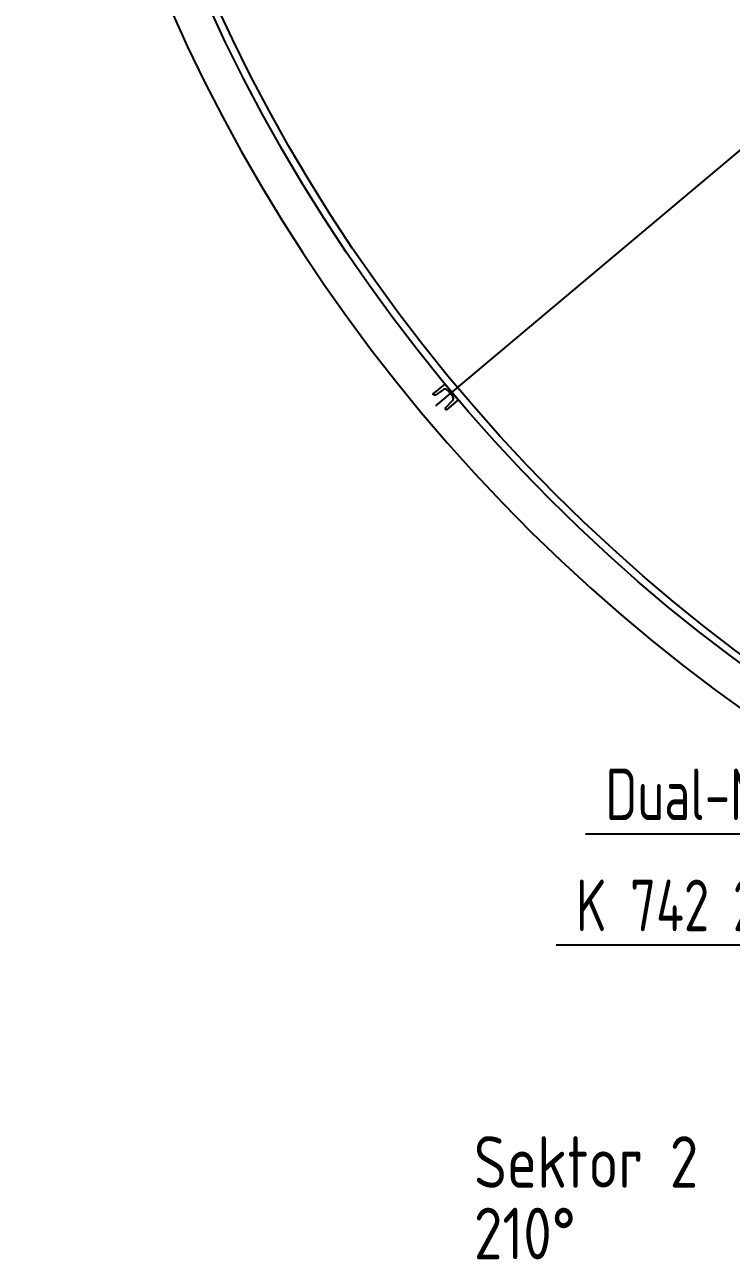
# Model space of a CAD drawing. Header units: millimetres. Extents: x -139278 to 641613, y -260926 to 217780.
# Drawn here: x 220610 to 222324, y -2959 to 32 of the extents above; entities that cross this region are included whole.
import ezdxf
from ezdxf.enums import TextEntityAlignment as Align

# ---------------------------------------------------------------- set-up
doc = ezdxf.new("R2010")
doc.units = ezdxf.units.MM
doc.layers.add('10_30_Sektorantenne_MHA', color=21, linetype='Continuous', lineweight=25)
doc.styles.add('ISOCP', font='ISOCP', dxfattribs={"width": 0.9})
doc.dimstyles.new('M_050', dxfattribs={"dimscale": 50, "dimtxt": 2.5, "dimasz": 2, "dimexe": 2, "dimexo": 2, "dimgap": 1, "dimtad": 1, "dimlfac": 0.001, "dimzin": 1, "dimdsep": 46, "dimtxsty": 'ISOCP', "dimblk": 'OBLIQUE', "dimcen": 2.5, "dimclrd": 256, "dimclre": 256, "dimclrt": 256, "dimadec": 0, "dimazin": 0, "dimtfac": 1, "dimtmove": 2, "dimatfit": 3, "dimfxl": 0, "dimtolj": 1, "dimtzin": 0, "dimarcsym": 0})

# ---------------------------------------------------------------- blocks, each defined once
blk = doc.blocks.new('_OBLIQUE')
at = {"color": 0, "linetype": 'ByBlock'}
blk.add_line((-0.5, -0.5), (0.5, 0.5), dxfattribs=at)
blk = doc.blocks.new('*D45')
at = {"lineweight": -2}
blk.add_arc((224746.8, 1744.4), 2209.6, 200.0004, 220.0004, dxfattribs=at)
at = {"layer": 'Defpoints', "color": 0}
for p in [(224746.8, 1744.4), (224746.8, 1744.4), (222772.2, 752.7), (220859.7, 329.6), (221606, -891.1)]:
    blk.add_point(p, dxfattribs=at)
at = {"lineweight": -2, "xscale": 100, "yscale": 100, "zscale": 100}
for p, rotation in [((222670.4, 988.6), 110.0003761266301), ((223054.1, 324.1), 310.0003761266408)]:
    blk.add_blockref('_OBLIQUE', p, dxfattribs=dict(at, rotation=rotation))
at = {"insert": (222930.6, 695.8), "char_height": 125, "attachment_point": 5, "rotation": 300.0004, "style": 'ISOCP'}
blk.add_mtext('\\A1;20°', dxfattribs=at)
blk = doc.blocks.new('*D46')
at = {"lineweight": -2}
blk.add_arc((224746.8, 1744.4), 2209.6, 220.0004, 240.0004, dxfattribs=at)
at = {"layer": 'Defpoints', "color": 0}
for p in [(224746.8, 1744.4), (224746.8, 1744.4), (223230.5, 137.2), (221606, -891.1), (222678.5, -1838)]:
    blk.add_point(p, dxfattribs=at)
at = {"lineweight": -2, "xscale": 100, "yscale": 100, "zscale": 100}
for p, rotation in [((223054.1, 324.1), 130.000376126735), ((223642, -169.2), 330.0003761267437)]:
    blk.add_blockref('_OBLIQUE', p, dxfattribs=dict(at, rotation=rotation))
at = {"insert": (223398.8, 137.9), "char_height": 125, "attachment_point": 5, "rotation": 320.0004, "style": 'ISOCP'}
blk.add_mtext('\\A1;20°', dxfattribs=at)

msp = doc.modelspace()

# ---------------------------------------------------------------- linework, layer by layer
at = {"ltscale": 10}
msp.add_line((224746.801, 1744.398), (221606.019, -891.032), dxfattribs=at)
msp.add_lwpolyline([(221632.43, -901.505), (221631.21, -900.051, -0.37930912), (221631.335, -895.41), (221647.818, -878.084, 0.37930912), (221648.068, -868.802), (221635.212, -853.481, 0.37930912), (221626.028, -852.116), (221606.103, -865.34, -0.37930912), (221601.512, -864.657), (221600.291, -863.203), (221629.401, -838.777), (221661.54, -877.079)], format="xyb", close=True)
for radius in [4048.5, 4030.5]:
    msp.add_circle((224746.801, 1744.398), radius)
at = {"ltscale": 4}
msp.add_arc((224746.801, 1744.398), 4136.576, 141.160381, 309.497963, dxfattribs=at)
at = {"layer": '10_30_Sektorantenne_MHA'}
for p, q in [((221970.418, -1928.315), (222644.908, -1928.315)), ((221898.865, -2197.436), (222573.355, -2197.436))]:
    msp.add_line(p, q, dxfattribs=at)

# ---------------------------------------------------------------- texts
at = {"layer": '10_30_Sektorantenne_MHA', "style": 'ISOCP', "width": 0.8}
for s, p in [('Dual-MHA', (222018.443, -1895.066)), ('K 742 215', (221946.889, -2164.187))]:
    msp.add_text(s, height=125, dxfattribs=at).set_placement(p)
at = {"layer": '10_30_Sektorantenne_MHA', "style": 'ISOCP', "width": 0.9}
for s, p in [('Sektor 2', (221699.512, -2823.32)), ('210°', (221699.512, -2996.652))]:
    msp.add_text(s, height=125, dxfattribs=at).set_placement(p, align=Align.BOTTOM_LEFT)

# ---------------------------------------------------------------- dimensions: what is measured, and where the dimension line sits
for base, line2, picture, middle in [((222772.207, 752.703), ((220859.7, 329.58), (224746.801, 1744.398)), '*D45', (222930.648, 695.825)), ((223230.469, 137.158), ((222678.537, -1837.996), (224746.801, 1744.398)), '*D46', (223398.808, 137.901))]:
    dim = msp.add_angular_dim_2l(base=base, line1=((221606.036, -891.052), (224746.801, 1744.398)), line2=line2, dimstyle='M_050')
    dim.commit()
    dim.dimension.update_dxf_attribs({"geometry": picture, "text_midpoint": middle})

doc.saveas('drawing.dxf')
